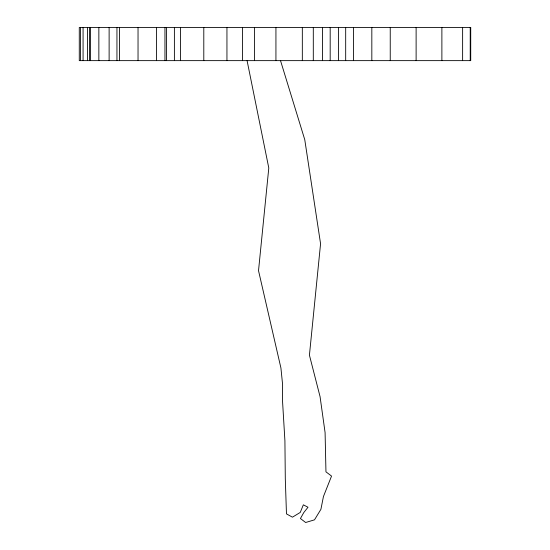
<?xml version="1.0" encoding="UTF-8"?>
<svg xmlns="http://www.w3.org/2000/svg" width="550" height="550" viewBox="0 0 550 550"><rect width="100%" height="100%" fill="white"/><g stroke="black" fill="none" stroke-linecap="round" stroke-linejoin="round"><path stroke-width="0.82" d="M280.521 60.638L304.762 139.672L320.567 243.732L309.423 355.169L320.066 396.66L325.091 432.603L325.957 471.838L331.547 476.073L323.441 496.533L320.911 509.321L314.497 519.839L305.649 522.5L300.431 518.533L303.765 512.593L308 507.237L303.339 504.831L300.266 512.414L292.449 517.179L286.468 513.893L285.299 478.816L284.914 440.784L282.556 401.411L282.604 384.615L280.919 367.991L258.521 270.676L268.792 167.998L247.081 60.638M470.223 27.5L470.223 60.638M462.626 27.5L462.626 60.638M441.884 27.5L441.884 60.638M416.116 27.5L416.116 60.638M390.239 27.5L390.239 60.638M371.828 27.5L371.828 60.638M353.54 27.5L353.54 60.638M345.682 27.5L345.682 60.638M338.456 27.5L338.456 60.638M330.179 27.5L330.179 60.638M322.472 27.5L322.472 60.638M313.301 27.5L313.301 60.638M302.328 27.5L302.328 60.638M275.935 27.5L275.935 60.638M254.588 27.5L254.588 60.638M242.433 27.5L242.433 60.638M226.944 27.5L226.944 60.638M203.796 27.5L203.796 60.638M180.496 27.5L180.496 60.638M174.391 27.5L174.391 60.638M166.519 27.5L166.519 60.638M164.952 27.5L164.952 60.638M156.551 27.5L156.551 60.638M138.036 27.5L138.036 60.638M119.549 27.5L119.549 60.638M116.944 27.5L116.944 60.638M109.12 27.5L109.12 60.638M98.856 27.5L98.856 60.638M90.502 27.5L90.502 60.638M89.437 27.5L89.437 60.638M87.526 27.5L87.526 60.638M83.078 27.5L83.078 60.638M80.506 27.5L80.506 60.638M470.724 27.5L79.276 27.5L79.276 60.638L470.724 60.638L470.724 27.5"/></g></svg>
